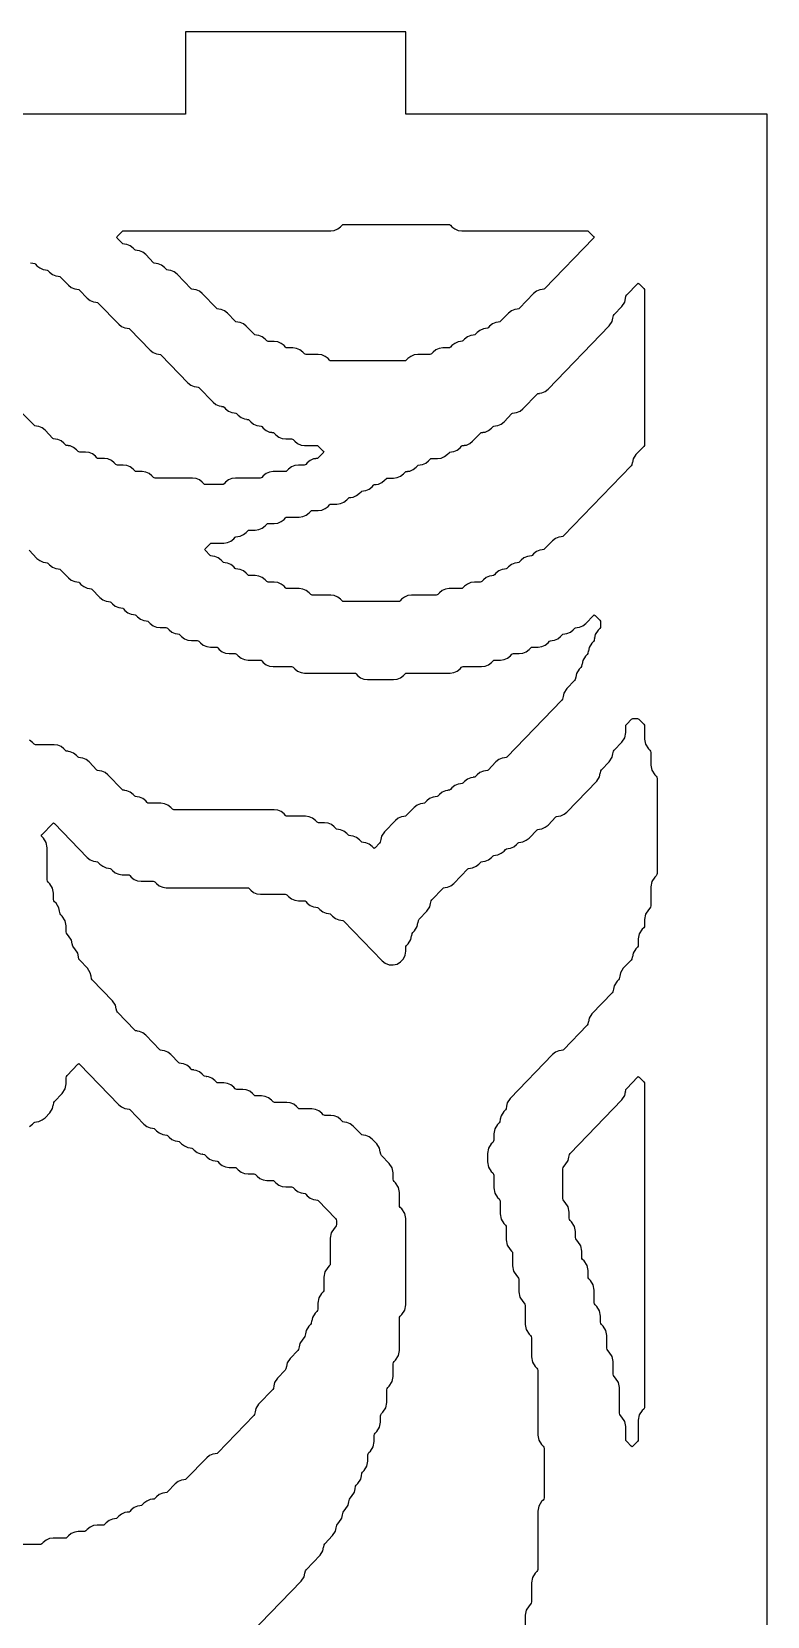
# Model space of a CAD drawing. Header units: millimetres. Extents: x 10 to 410, y 18 to 283.
# Drawn here: x 46.5 to 73.3, y 89.4 to 147 of the extents above; entities that cross this region are included whole.
import ezdxf

# ---------------------------------------------------------------- set-up
doc = ezdxf.new("R2010")
doc.units = ezdxf.units.MM
doc.layers.add('CUT', color=1, linetype='Continuous')

msp = doc.modelspace()

# ---------------------------------------------------------------- linework, layer by layer
at = {"layer": 'CUT'}
for points in [[(52.134, 21), (60.134, 21), (60.134, 24), (73.2679, 24), (73.2679, 144), (60.134, 144), (60.134, 147), (52.134, 147), (52.134, 144), (31.134, 144), (31.134, 147), (23.134, 147), (23.134, 144), (10, 144), (10, 24), (23.134, 24), (23.134, 21), (31.134, 21), (31.134, 24), (52.134, 24)], [(61.6979, 140), (61.7296, 139.9957), (61.7547, 139.9759), (61.8124, 139.9162), (61.917, 139.8336), (62.0398, 139.7815), (62.1719, 139.7637), (66.7223, 139.7637), (66.754, 139.7595), (66.779, 139.7396), (66.9574, 139.5551), (66.9769, 139.5274), (66.9574, 139.4997), (65.1804, 137.6612), (65.1553, 137.6414), (65.0904, 137.6327), (65.0907, 137.6304), (65.0087, 137.6194), (64.8859, 137.5673), (64.7813, 137.4846), (64.2669, 136.9523), (64.2418, 136.9325), (64.1769, 136.9238), (64.1772, 136.9215), (64.0952, 136.9105), (63.9724, 136.8584), (63.8678, 136.7758), (63.5817, 136.4798), (63.5566, 136.46), (63.4918, 136.4512), (63.4921, 136.449), (63.41, 136.4379), (63.2873, 136.3858), (63.1827, 136.3032), (63.125, 136.2435), (63.0999, 136.2237), (63.035, 136.2149), (63.0353, 136.2127), (62.9533, 136.2016), (62.8305, 136.1496), (62.7259, 136.0669), (62.6682, 136.0072), (62.6431, 135.9874), (62.5783, 135.9787), (62.5786, 135.9764), (62.4965, 135.9653), (62.3738, 135.9133), (62.2691, 135.8306), (62.2114, 135.7709), (62.1864, 135.7511), (62.1215, 135.7424), (62.1218, 135.7401), (62.0398, 135.7291), (61.917, 135.677), (61.8124, 135.5943), (61.7547, 135.5346), (61.7296, 135.5148), (61.6979, 135.5105), (61.4868, 135.5105), (61.3546, 135.4928), (61.2319, 135.4407), (61.1272, 135.358), (61.0695, 135.2983), (61.0445, 135.2785), (61.0128, 135.2743), (60.5732, 135.2743), (60.4411, 135.2565), (60.3183, 135.2044), (60.2137, 135.1217), (60.156, 135.0621), (60.1309, 135.0422), (60.0993, 135.038), (57.4257, 135.038), (57.394, 135.0422), (57.3689, 135.0621), (57.3112, 135.1217), (57.2066, 135.2044), (57.0839, 135.2565), (56.9517, 135.2743), (56.5122, 135.2743), (56.4805, 135.2785), (56.4554, 135.2983), (56.3977, 135.358), (56.2931, 135.4407), (56.1703, 135.4928), (56.0382, 135.5105), (55.827, 135.5105), (55.7953, 135.5148), (55.7703, 135.5346), (55.7126, 135.5943), (55.6079, 135.677), (55.4852, 135.7291), (55.353, 135.7468), (55.1419, 135.7468), (55.1102, 135.7511), (55.0851, 135.7709), (55.0274, 135.8306), (54.9228, 135.9133), (54.8001, 135.9653), (54.718, 135.9764), (54.7183, 135.9787), (54.6534, 135.9874), (54.6284, 136.0072), (54.3423, 136.3032), (54.2377, 136.3858), (54.1149, 136.4379), (54.0329, 136.449), (54.0332, 136.4512), (53.9683, 136.46), (53.9432, 136.4798), (53.6571, 136.7758), (53.5525, 136.8584), (53.4298, 136.9105), (53.3477, 136.9215), (53.348, 136.9238), (53.2832, 136.9325), (53.2581, 136.9523), (52.7436, 137.4846), (52.639, 137.5673), (52.5163, 137.6194), (52.4342, 137.6304), (52.4345, 137.6327), (52.3696, 137.6414), (52.3446, 137.6612), (51.8301, 138.1935), (51.7255, 138.2761), (51.6027, 138.3282), (51.5207, 138.3393), (51.521, 138.3415), (51.4561, 138.3503), (51.431, 138.3701), (51.3733, 138.4298), (51.2687, 138.5124), (51.146, 138.5645), (51.0639, 138.5755), (51.0642, 138.5778), (50.9994, 138.5865), (50.9743, 138.6064), (50.6882, 138.9023), (50.5836, 138.985), (50.4608, 139.0371), (50.3788, 139.0481), (50.3791, 139.0504), (50.3142, 139.0591), (50.2891, 139.0789), (50.2314, 139.1386), (50.1268, 139.2213), (50.0041, 139.2734), (49.922, 139.2844), (49.9223, 139.2867), (49.8575, 139.2954), (49.8324, 139.3152), (49.654, 139.4997), (49.6345, 139.5274), (49.654, 139.5551), (49.8324, 139.7396), (49.8575, 139.7595), (49.8891, 139.7637), (57.4085, 139.7637), (57.5406, 139.7815), (57.6634, 139.8336), (57.768, 139.9162), (57.8257, 139.9759), (57.8508, 139.9957), (57.8824, 140)], [(54.0329, 128.665), (54.1149, 128.676), (54.2377, 128.7281), (54.3423, 128.8107), (54.4, 128.8704), (54.4251, 128.8903), (54.4567, 128.8945), (54.6679, 128.8945), (54.8001, 128.9123), (54.9228, 128.9644), (55.0274, 129.047), (55.0851, 129.1067), (55.1102, 129.1265), (55.1419, 129.1308), (55.353, 129.1308), (55.4852, 129.1486), (55.6079, 129.2007), (55.7126, 129.2833), (55.7703, 129.343), (55.7953, 129.3628), (55.827, 129.3671), (56.2666, 129.3671), (56.3987, 129.3849), (56.5215, 129.4369), (56.6261, 129.5196), (56.6838, 129.5793), (56.7089, 129.5991), (56.7405, 129.6034), (56.9517, 129.6034), (57.0839, 129.6212), (57.2066, 129.6732), (57.3112, 129.7559), (57.3689, 129.8156), (57.394, 129.8354), (57.4257, 129.8397), (57.6368, 129.8397), (57.769, 129.8574), (57.8917, 129.9095), (57.9964, 129.9922), (58.0541, 130.0519), (58.0791, 130.0717), (58.144, 130.0804), (58.1437, 130.0827), (58.2257, 130.0937), (58.3485, 130.1458), (58.4531, 130.2285), (58.5108, 130.2882), (58.5359, 130.308), (58.6008, 130.3167), (58.6005, 130.319), (58.6825, 130.33), (58.8053, 130.3821), (58.9099, 130.4647), (58.9676, 130.5244), (58.9927, 130.5443), (59.0575, 130.553), (59.0572, 130.5553), (59.1393, 130.5663), (59.262, 130.6184), (59.3666, 130.701), (59.4243, 130.7607), (59.4494, 130.7805), (59.4811, 130.7848), (59.6923, 130.7848), (59.8244, 130.8026), (59.9472, 130.8547), (60.0518, 130.9373), (60.1095, 130.997), (60.1346, 131.0168), (60.1994, 131.0256), (60.1991, 131.0278), (60.2812, 131.0389), (60.4039, 131.0909), (60.5085, 131.1736), (60.5662, 131.2333), (60.5913, 131.2531), (60.6562, 131.2618), (60.6559, 131.2641), (60.7379, 131.2752), (60.8607, 131.3272), (60.9653, 131.4099), (61.023, 131.4696), (61.0481, 131.4894), (61.0798, 131.4937), (61.2909, 131.4937), (61.4231, 131.5114), (61.5458, 131.5635), (61.6504, 131.6462), (61.7081, 131.7059), (61.7332, 131.7257), (61.7981, 131.7344), (61.7978, 131.7367), (61.8798, 131.7477), (62.0026, 131.7998), (62.1072, 131.8825), (62.1649, 131.9422), (62.19, 131.962), (62.2548, 131.9707), (62.2545, 131.973), (62.3366, 131.984), (62.4593, 132.0361), (62.564, 132.1188), (62.85, 132.4147), (62.8751, 132.4346), (62.94, 132.4433), (62.9397, 132.4456), (63.0217, 132.4566), (63.1445, 132.5087), (63.2491, 132.5913), (63.3068, 132.651), (63.3319, 132.6708), (63.3967, 132.6796), (63.3964, 132.6818), (63.4785, 132.6929), (63.6012, 132.745), (63.7059, 132.8276), (63.9919, 133.1236), (64.017, 133.1434), (64.0819, 133.1521), (64.0816, 133.1544), (64.1636, 133.1655), (64.2864, 133.2175), (64.391, 133.3002), (64.9055, 133.8325), (64.9305, 133.8523), (64.9954, 133.861), (64.9951, 133.8633), (65.0771, 133.8743), (65.1999, 133.9264), (65.3045, 134.0091), (67.5288, 136.3103), (67.6328, 136.4704), (67.6575, 136.597), (67.6601, 136.5965), (67.678, 136.6885), (67.7028, 136.7266), (67.9856, 137.0192), (68.0896, 137.1793), (68.1142, 137.3059), (68.1169, 137.3054), (68.1347, 137.3973), (68.1595, 137.4355), (68.5549, 137.8445), (68.5828, 137.8654), (68.6108, 137.8445), (68.7777, 137.6718), (68.8025, 137.6336), (68.8112, 137.589), (68.8112, 132.0144), (68.8025, 131.9698), (68.7777, 131.9316), (68.4949, 131.639), (68.3909, 131.4789), (68.3663, 131.3523), (68.3636, 131.3528), (68.3457, 131.2609), (68.321, 131.2227), (65.8655, 128.6823), (65.8404, 128.6625), (65.7756, 128.6538), (65.7759, 128.6515), (65.6938, 128.6404), (65.5711, 128.5884), (65.4665, 128.5057), (65.1804, 128.2097), (65.1553, 128.1899), (65.0904, 128.1812), (65.0907, 128.1789), (65.0087, 128.1679), (64.8859, 128.1158), (64.7813, 128.0331), (64.7236, 127.9734), (64.6985, 127.9536), (64.6337, 127.9449), (64.634, 127.9426), (64.5519, 127.9316), (64.4292, 127.8795), (64.3246, 127.7969), (64.2669, 127.7372), (64.2418, 127.7173), (64.1769, 127.7086), (64.1772, 127.7063), (64.0952, 127.6953), (63.9724, 127.6432), (63.8678, 127.5606), (63.8101, 127.5009), (63.785, 127.4811), (63.7202, 127.4723), (63.7205, 127.4701), (63.6384, 127.459), (63.5157, 127.4069), (63.411, 127.3243), (63.3533, 127.2646), (63.3283, 127.2448), (63.2634, 127.236), (63.2637, 127.2338), (63.1817, 127.2227), (63.0589, 127.1707), (62.9543, 127.088), (62.8966, 127.0283), (62.8715, 127.0085), (62.8398, 127.0042), (62.6287, 127.0042), (62.4965, 126.9864), (62.3738, 126.9344), (62.2691, 126.8517), (62.2114, 126.792), (62.1864, 126.7722), (62.1547, 126.7679), (61.7151, 126.7679), (61.583, 126.7502), (61.4602, 126.6981), (61.3556, 126.6154), (61.2979, 126.5557), (61.2728, 126.5359), (61.2412, 126.5316), (60.3449, 126.5316), (60.2127, 126.5139), (60.09, 126.4618), (59.9853, 126.3791), (59.9276, 126.3194), (59.9026, 126.2996), (59.8709, 126.2954), (57.8824, 126.2954), (57.8508, 126.2996), (57.8257, 126.3194), (57.768, 126.3791), (57.6634, 126.4618), (57.5406, 126.5139), (57.4085, 126.5316), (56.7405, 126.5316), (56.7089, 126.5359), (56.6838, 126.5557), (56.6261, 126.6154), (56.5215, 126.6981), (56.3987, 126.7502), (56.2666, 126.7679), (55.827, 126.7679), (55.7953, 126.7722), (55.7703, 126.792), (55.7126, 126.8517), (55.6079, 126.9344), (55.4852, 126.9864), (55.353, 127.0042), (55.1419, 127.0042), (55.1102, 127.0085), (55.0851, 127.0283), (55.0274, 127.088), (54.9228, 127.1707), (54.8001, 127.2227), (54.6679, 127.2405), (54.4567, 127.2405), (54.4251, 127.2448), (54.4, 127.2646), (54.3423, 127.3243), (54.2377, 127.4069), (54.1149, 127.459), (54.0329, 127.4701), (54.0332, 127.4723), (53.9683, 127.4811), (53.9432, 127.5009), (53.8855, 127.5606), (53.7809, 127.6432), (53.6582, 127.6953), (53.5761, 127.7063), (53.5764, 127.7086), (53.5115, 127.7173), (53.4865, 127.7372), (53.4288, 127.7969), (53.3241, 127.8795), (53.2014, 127.9316), (53.1193, 127.9426), (53.1196, 127.9449), (53.0548, 127.9536), (53.0297, 127.9734), (52.8513, 128.158), (52.8318, 128.1857), (52.8513, 128.2133), (53.0297, 128.3979), (53.0548, 128.4177), (53.0865, 128.4219), (53.526, 128.4219), (53.6582, 128.4397), (53.7809, 128.4918), (53.8855, 128.5745), (53.9432, 128.6342), (53.9683, 128.654), (54.0332, 128.6627)], [(68.6108, 109.0175), (68.7777, 108.8448), (68.8025, 108.8066), (68.8112, 108.762), (68.8112, 97.044), (68.8025, 96.9993), (68.7777, 96.9611), (68.7233, 96.9048), (68.6193, 96.7448), (68.5828, 96.5574), (68.5828, 95.8625), (68.5741, 95.8179), (68.5493, 95.7797), (68.3824, 95.607), (68.3544, 95.5861), (68.3265, 95.607), (68.1595, 95.7797), (68.1347, 95.8179), (68.126, 95.8625), (68.126, 96.3211), (68.0896, 96.5085), (67.9856, 96.6686), (67.9311, 96.7249), (67.9064, 96.763), (67.8977, 96.8077), (67.8977, 97.7388), (67.8612, 97.9262), (67.7572, 98.0863), (67.7028, 98.1426), (67.678, 98.1807), (67.6693, 98.2254), (67.6693, 98.6839), (67.6328, 98.8713), (67.5288, 99.0314), (67.4744, 99.0877), (67.4496, 99.1259), (67.4409, 99.1705), (67.4409, 99.6291), (67.4045, 99.8165), (67.3004, 99.9766), (67.246, 100.0329), (67.2212, 100.071), (67.2125, 100.1157), (67.2125, 100.3379), (67.1761, 100.5253), (67.072, 100.6854), (67.0176, 100.7417), (66.9928, 100.7799), (66.9841, 100.8245), (66.9841, 101.2831), (66.9477, 101.4705), (66.8437, 101.6306), (66.7892, 101.6869), (66.7645, 101.725), (66.7558, 101.7697), (66.7558, 101.992), (66.7193, 102.1794), (66.6153, 102.3394), (66.5609, 102.3957), (66.5361, 102.4339), (66.5274, 102.4786), (66.5274, 102.7008), (66.4909, 102.8882), (66.3869, 103.0483), (66.3325, 103.1046), (66.3077, 103.1428), (66.299, 103.1874), (66.299, 103.4097), (66.2626, 103.5971), (66.1585, 103.7572), (66.1041, 103.8135), (66.0793, 103.8516), (66.0706, 103.8963), (66.0706, 104.1185), (66.0342, 104.3059), (65.9301, 104.466), (65.8757, 104.5223), (65.8509, 104.5605), (65.8422, 104.6051), (65.8422, 105.6902), (65.8509, 105.7349), (65.8757, 105.773), (65.9301, 105.8293), (66.0342, 105.9894), (66.0588, 106.116), (66.0614, 106.1155), (66.0793, 106.2075), (66.1041, 106.2456), (67.9856, 108.1922), (68.0896, 108.3523), (68.1142, 108.4789), (68.1169, 108.4784), (68.1347, 108.5703), (68.1595, 108.6085), (68.5549, 109.0175), (68.5828, 109.0384)]]:
    msp.add_lwpolyline(points, close=True, dxfattribs=at)
for points in [[(46.5099, 138.6001), (46.592, 138.589), (46.5917, 138.5867), (46.6565, 138.578), (46.6816, 138.5582), (46.7393, 138.4985), (46.8439, 138.4158), (46.9667, 138.3638), (47.0487, 138.3527), (47.0484, 138.3505), (47.1133, 138.3417), (47.1384, 138.3219), (47.1961, 138.2622), (47.3007, 138.1796), (47.4234, 138.1275), (47.5055, 138.1164), (47.5052, 138.1142), (47.57, 138.1054), (47.5951, 138.0856), (47.8812, 137.7896), (47.9858, 137.707), (48.1086, 137.6549), (48.1906, 137.6439), (48.1903, 137.6416), (48.2552, 137.6329), (48.2803, 137.6131), (48.5663, 137.3171), (48.671, 137.2344), (48.7937, 137.1823), (48.8758, 137.1713), (48.8755, 137.169), (48.9403, 137.1603), (48.9654, 137.1405), (49.7082, 136.3719), (49.8129, 136.2893), (49.9356, 136.2372), (50.0177, 136.2261), (50.0174, 136.2239), (50.0822, 136.2151), (50.1073, 136.1953), (50.8501, 135.4268), (50.9548, 135.3441), (51.0775, 135.292), (51.1596, 135.281), (51.1593, 135.2787), (51.2241, 135.27), (51.2492, 135.2502), (52.2204, 134.2453), (52.325, 134.1627), (52.4478, 134.1106), (52.5298, 134.0996), (52.5295, 134.0973), (52.5944, 134.0886), (52.6195, 134.0688), (53.1339, 133.5365), (53.2386, 133.4538), (53.3613, 133.4017), (53.4434, 133.3907), (53.4431, 133.3884), (53.5079, 133.3797), (53.533, 133.3599), (53.5907, 133.3002), (53.6953, 133.2175), (53.8181, 133.1655), (53.9001, 133.1544), (53.8998, 133.1521), (53.9647, 133.1434), (53.9898, 133.1236), (54.0475, 133.0639), (54.1521, 132.9812), (54.2748, 132.9292), (54.3569, 132.9181), (54.3566, 132.9159), (54.4214, 132.9071), (54.4465, 132.8873), (54.5042, 132.8276), (54.6088, 132.745), (54.7316, 132.6929), (54.8136, 132.6818), (54.8133, 132.6796), (54.8782, 132.6708), (54.9033, 132.651), (54.961, 132.5913), (55.0656, 132.5087), (55.1884, 132.4566), (55.2704, 132.4456), (55.2701, 132.4433), (55.335, 132.4346), (55.36, 132.4147), (55.4177, 132.355), (55.5224, 132.2724), (55.6451, 132.2203), (55.7773, 132.2025), (55.9884, 132.2025), (56.0201, 132.1983), (56.0452, 132.1785), (56.1029, 132.1188), (56.2075, 132.0361), (56.3303, 131.984), (56.4624, 131.9662), (56.9019, 131.9662), (56.9336, 131.962), (56.9587, 131.9422), (57.1371, 131.7576), (57.1566, 131.73), (57.1371, 131.7023), (56.9587, 131.5177), (56.9336, 131.4979), (56.8688, 131.4892), (56.8691, 131.4869), (56.787, 131.4759), (56.6643, 131.4238), (56.5596, 131.3412), (56.5019, 131.2815), (56.4769, 131.2616), (56.4452, 131.2574), (56.234, 131.2574), (56.1019, 131.2396), (55.9791, 131.1875), (55.8745, 131.1049), (55.8168, 131.0452), (55.7917, 131.0254), (55.76, 131.0211), (55.3205, 131.0211), (55.1884, 131.0033), (55.0656, 130.9512), (54.961, 130.8686), (54.9033, 130.8089), (54.8782, 130.7891), (54.8465, 130.7848), (53.9502, 130.7848), (53.8181, 130.767), (53.6953, 130.715), (53.5907, 130.6323), (53.533, 130.5726), (53.5079, 130.5528), (53.4762, 130.5485), (52.8581, 130.5485), (52.8264, 130.5528), (52.8013, 130.5726), (52.7436, 130.6323), (52.639, 130.715), (52.5163, 130.767), (52.3841, 130.7848), (51.031, 130.7848), (50.9994, 130.7891), (50.9743, 130.8089), (50.9166, 130.8686), (50.812, 130.9512), (50.6892, 131.0033), (50.5571, 131.0211), (50.3459, 131.0211), (50.3142, 131.0254), (50.2891, 131.0452), (50.2314, 131.1049), (50.1268, 131.1875), (50.0041, 131.2396), (49.8719, 131.2574), (49.6608, 131.2574), (49.6291, 131.2616), (49.604, 131.2815), (49.5463, 131.3412), (49.4417, 131.4238), (49.3189, 131.4759), (49.1868, 131.4937), (48.9756, 131.4937), (48.9439, 131.4979), (48.9189, 131.5177), (48.8612, 131.5774), (48.7565, 131.6601), (48.6338, 131.7122), (48.5016, 131.73), (48.2905, 131.73), (48.2588, 131.7342), (48.2337, 131.754), (48.176, 131.8137), (48.0714, 131.8964), (47.9487, 131.9485), (47.8666, 131.9595), (47.8669, 131.9618), (47.802, 131.9705), (47.777, 131.9903), (47.7193, 132.05), (47.6146, 132.1327), (47.4919, 132.1848), (47.4098, 132.1958), (47.4101, 132.1981), (47.3453, 132.2068), (47.3202, 132.2266), (47.0341, 132.5226), (46.9295, 132.6053), (46.8068, 132.6573), (46.7247, 132.6684), (46.725, 132.6706), (46.6601, 132.6794), (46.6351, 132.6992), (46.1206, 133.2315)], [(46.4532, 128.1616), (46.7393, 127.8656), (46.8439, 127.7829), (46.9667, 127.7309), (47.0487, 127.7198), (47.0484, 127.7175), (47.1133, 127.7088), (47.1384, 127.689), (47.1961, 127.6293), (47.3007, 127.5466), (47.4234, 127.4946), (47.5055, 127.4835), (47.5052, 127.4813), (47.57, 127.4725), (47.5951, 127.4527), (47.8812, 127.1567), (47.9858, 127.0741), (48.1086, 127.022), (48.1906, 127.011), (48.1903, 127.0087), (48.2552, 127), (48.2803, 126.9801), (48.338, 126.9204), (48.4426, 126.8378), (48.5653, 126.7857), (48.6474, 126.7747), (48.6471, 126.7724), (48.7119, 126.7637), (48.737, 126.7439), (49.0231, 126.4479), (49.1277, 126.3652), (49.2505, 126.3131), (49.3325, 126.3021), (49.3322, 126.2998), (49.3971, 126.2911), (49.4222, 126.2713), (49.4799, 126.2116), (49.5845, 126.1289), (49.7072, 126.0769), (49.7893, 126.0658), (49.789, 126.0635), (49.8538, 126.0548), (49.8789, 126.035), (49.9366, 125.9753), (50.0412, 125.8926), (50.164, 125.8406), (50.2461, 125.8295), (50.2457, 125.8272), (50.3106, 125.8185), (50.3357, 125.7987), (50.3934, 125.739), (50.498, 125.6563), (50.6208, 125.6043), (50.7028, 125.5932), (50.7025, 125.591), (50.7674, 125.5822), (50.7924, 125.5624), (50.8501, 125.5027), (50.9548, 125.4201), (51.0775, 125.368), (51.2097, 125.3502), (51.4208, 125.3502), (51.4525, 125.3459), (51.4776, 125.3261), (51.5353, 125.2664), (51.6399, 125.1838), (51.7627, 125.1317), (51.8447, 125.1207), (51.8444, 125.1184), (51.9093, 125.1097), (51.9343, 125.0898), (51.992, 125.0302), (52.0967, 124.9475), (52.2194, 124.8954), (52.3516, 124.8776), (52.5627, 124.8776), (52.5944, 124.8734), (52.6195, 124.8536), (52.6772, 124.7939), (52.7818, 124.7112), (52.9046, 124.6591), (53.0367, 124.6414), (53.2479, 124.6414), (53.2795, 124.6371), (53.3046, 124.6173), (53.3623, 124.5576), (53.4669, 124.4749), (53.5897, 124.4228), (53.7218, 124.4051), (53.933, 124.4051), (53.9647, 124.4008), (53.9898, 124.381), (54.0475, 124.3213), (54.1521, 124.2386), (54.2748, 124.1866), (54.407, 124.1688), (54.8465, 124.1688), (54.8782, 124.1645), (54.9033, 124.1447), (54.961, 124.085), (55.0656, 124.0023), (55.1884, 123.9503), (55.3205, 123.9325), (55.9884, 123.9325), (56.0201, 123.9282), (56.0452, 123.9084), (56.1029, 123.8487), (56.2075, 123.7661), (56.3303, 123.714), (56.4624, 123.6962), (58.2722, 123.6962), (58.3039, 123.6919), (58.329, 123.6721), (58.3867, 123.6124), (58.4913, 123.5298), (58.6141, 123.4777), (58.7462, 123.4599), (59.6923, 123.4599), (59.8244, 123.4777), (59.9472, 123.5298), (60.0518, 123.6124), (60.1095, 123.6721), (60.1346, 123.6919), (60.1662, 123.6962), (61.7477, 123.6962), (61.8798, 123.714), (62.0026, 123.7661), (62.1072, 123.8487), (62.1649, 123.9084), (62.19, 123.9282), (62.2217, 123.9325), (62.8896, 123.9325), (63.0217, 123.9503), (63.1445, 124.0023), (63.2491, 124.085), (63.3068, 124.1447), (63.3319, 124.1645), (63.3636, 124.1688), (63.5747, 124.1688), (63.7069, 124.1866), (63.8296, 124.2386), (63.9342, 124.3213), (63.9919, 124.381), (64.017, 124.4008), (64.0487, 124.4051), (64.2599, 124.4051), (64.392, 124.4228), (64.5148, 124.4749), (64.6194, 124.5576), (64.6771, 124.6173), (64.7022, 124.6371), (64.7338, 124.6414), (64.945, 124.6414), (65.0771, 124.6591), (65.1999, 124.7112), (65.3045, 124.7939), (65.3622, 124.8536), (65.3873, 124.8734), (65.4522, 124.8821), (65.4519, 124.8844), (65.5339, 124.8954), (65.6567, 124.9475), (65.7613, 125.0302), (65.819, 125.0898), (65.8441, 125.1097), (65.9089, 125.1184), (65.9086, 125.1207), (65.9907, 125.1317), (66.1134, 125.1838), (66.218, 125.2664), (66.2757, 125.3261), (66.3008, 125.3459), (66.3657, 125.3547), (66.3654, 125.357), (66.4474, 125.368), (66.5702, 125.4201), (66.6748, 125.5027), (66.9562, 125.7939), (66.9841, 125.8148), (67.0121, 125.7939), (67.1791, 125.6211), (67.2038, 125.583), (67.2125, 125.5383), (67.2125, 125.3984), (67.2038, 125.3537), (67.1791, 125.3156), (67.1246, 125.2593), (67.0206, 125.0992), (66.996, 124.9726), (66.9933, 124.9731), (66.9755, 124.8811), (66.9507, 124.843), (66.8963, 124.7867), (66.7922, 124.6266), (66.7676, 124.5), (66.765, 124.5005), (66.7471, 124.4086), (66.7223, 124.3704), (66.6679, 124.3141), (66.5638, 124.154), (66.5392, 124.0274), (66.5366, 124.0279), (66.5187, 123.936), (66.4939, 123.8979), (66.4395, 123.8415), (66.3355, 123.6815), (66.3108, 123.5549), (66.3082, 123.5554), (66.2903, 123.4634), (66.2655, 123.4253), (65.9827, 123.1327), (65.8787, 122.9726), (65.8541, 122.846), (65.8514, 122.8465), (65.8336, 122.7546), (65.8088, 122.7164), (63.8101, 120.6485), (63.785, 120.6287), (63.7202, 120.62), (63.7205, 120.6177), (63.6384, 120.6067), (63.5157, 120.5546), (63.411, 120.472), (63.125, 120.176), (63.0999, 120.1562), (63.035, 120.1474), (63.0353, 120.1452), (62.9533, 120.1341), (62.8305, 120.082), (62.7259, 119.9994), (62.6682, 119.9397), (62.6431, 119.9199), (62.5783, 119.9111), (62.5786, 119.9089), (62.4965, 119.8978), (62.3738, 119.8458), (62.2691, 119.7631), (62.2114, 119.7034), (62.1864, 119.6836), (62.1215, 119.6749), (62.1218, 119.6726), (62.0398, 119.6615), (61.917, 119.6095), (61.8124, 119.5268), (61.7547, 119.4671), (61.7296, 119.4473), (61.6647, 119.4386), (61.665, 119.4363), (61.583, 119.4253), (61.4602, 119.3732), (61.3556, 119.2905), (61.2979, 119.2308), (61.2728, 119.211), (61.208, 119.2023), (61.2083, 119.2), (61.1262, 119.189), (61.0035, 119.1369), (60.8989, 119.0542), (60.8412, 118.9945), (60.8161, 118.9747), (60.7512, 118.966), (60.7515, 118.9637), (60.6695, 118.9527), (60.5467, 118.9006), (60.4421, 118.818), (60.156, 118.522), (60.1309, 118.5022), (60.0661, 118.4934), (60.0664, 118.4912), (59.9843, 118.4801), (59.8616, 118.428), (59.757, 118.3454), (59.3597, 117.9344), (59.2557, 117.7743), (59.2311, 117.6477), (59.2284, 117.6482), (59.2105, 117.5563), (59.1858, 117.5181), (59.0188, 117.3454), (58.9909, 117.3245), (58.9629, 117.3454), (58.9099, 117.4002), (58.8053, 117.4829), (58.6825, 117.535), (58.6005, 117.546), (58.6008, 117.5483), (58.5359, 117.557), (58.5108, 117.5768), (58.4531, 117.6365), (58.3485, 117.7192), (58.2257, 117.7713), (58.1437, 117.7823), (58.144, 117.7846), (58.0791, 117.7933), (58.0541, 117.8131), (57.9964, 117.8728), (57.8917, 117.9555), (57.769, 118.0075), (57.6869, 118.0186), (57.6872, 118.0209), (57.6224, 118.0296), (57.5973, 118.0494), (57.5396, 118.1091), (57.435, 118.1918), (57.3122, 118.2438), (57.1801, 118.2616), (56.9689, 118.2616), (56.9372, 118.2659), (56.9122, 118.2857), (56.8545, 118.3454), (56.7498, 118.428), (56.6271, 118.4801), (56.4949, 118.4979), (55.827, 118.4979), (55.7953, 118.5022), (55.7703, 118.522), (55.7126, 118.5817), (55.6079, 118.6643), (55.4852, 118.7164), (55.353, 118.7342), (51.7162, 118.7342), (51.6845, 118.7384), (51.6594, 118.7583), (51.6017, 118.818), (51.4971, 118.9006), (51.3744, 118.9527), (51.2422, 118.9705), (50.8027, 118.9705), (50.771, 118.9747), (50.7459, 118.9945), (50.6882, 119.0542), (50.5836, 119.1369), (50.4608, 119.189), (50.3788, 119.2), (50.3791, 119.2023), (50.3142, 119.211), (50.2891, 119.2308), (50.2314, 119.2905), (50.1268, 119.3732), (50.0041, 119.4253), (49.922, 119.4363), (49.9223, 119.4386), (49.8575, 119.4473), (49.8324, 119.4671), (49.3179, 119.9994), (49.2133, 120.082), (49.0906, 120.1341), (49.0085, 120.1452), (49.0088, 120.1474), (48.9439, 120.1562), (48.9189, 120.176), (48.6328, 120.472), (48.5282, 120.5546), (48.4054, 120.6067), (48.3234, 120.6177), (48.3237, 120.62), (48.2588, 120.6287), (48.2337, 120.6485), (48.176, 120.7082), (48.0714, 120.7909), (47.9487, 120.843), (47.8666, 120.854), (47.8669, 120.8563), (47.802, 120.865), (47.777, 120.8848), (47.7193, 120.9445), (47.6146, 121.0272), (47.4919, 121.0793), (47.3597, 121.097), (46.6918, 121.097), (46.6601, 121.1013), (46.6351, 121.1211), (46.5774, 121.1808), (46.4727, 121.2635)], [(54.1139, 88.4057), (56.3382, 90.707), (56.4422, 90.8671), (56.4668, 90.9937), (56.4695, 90.9931), (56.4874, 91.0851), (56.5122, 91.1232), (57.0233, 91.6521), (57.1274, 91.8122), (57.152, 91.9388), (57.1546, 91.9383), (57.1725, 92.0302), (57.1973, 92.0684), (57.4801, 92.361), (57.5841, 92.5211), (57.6087, 92.6477), (57.6114, 92.6472), (57.6293, 92.7391), (57.654, 92.7773), (57.7085, 92.8336), (57.8125, 92.9936), (57.8371, 93.1202), (57.8398, 93.1197), (57.8576, 93.2117), (57.8824, 93.2498), (57.9368, 93.3061), (58.0409, 93.4662), (58.0655, 93.5928), (58.0681, 93.5923), (58.086, 93.6843), (58.1108, 93.7224), (58.1652, 93.7787), (58.2693, 93.9388), (58.2939, 94.0654), (58.2965, 94.0649), (58.3144, 94.1568), (58.3392, 94.195), (58.3936, 94.2513), (58.4976, 94.4114), (58.5223, 94.538), (58.5249, 94.5375), (58.5428, 94.6294), (58.5676, 94.6675), (58.622, 94.7239), (58.726, 94.8839), (58.7625, 95.0713), (58.7625, 95.2936), (58.7712, 95.3383), (58.7959, 95.3764), (58.8504, 95.4327), (58.9544, 95.5928), (58.9909, 95.7802), (58.9909, 96.0025), (58.9995, 96.0471), (59.0243, 96.0853), (59.0787, 96.1416), (59.1828, 96.3017), (59.2192, 96.4891), (59.2192, 96.7113), (59.2279, 96.756), (59.2527, 96.7941), (59.3071, 96.8504), (59.4112, 97.0105), (59.4476, 97.1979), (59.4476, 97.6565), (59.4563, 97.7011), (59.4811, 97.7393), (59.5355, 97.7956), (59.6395, 97.9557), (59.676, 98.1431), (59.676, 98.6016), (59.6847, 98.6463), (59.7095, 98.6844), (59.7639, 98.7407), (59.8679, 98.9008), (59.9044, 99.0882), (59.9044, 100.2556), (59.9131, 100.3003), (59.9378, 100.3384), (59.9923, 100.3947), (60.0963, 100.5548), (60.1328, 100.7422), (60.1328, 103.8822), (60.0963, 104.0697), (59.9923, 104.2297), (59.9378, 104.286), (59.9131, 104.3242), (59.9044, 104.3688), (59.9044, 104.8274), (59.8679, 105.0148), (59.7639, 105.1749), (59.7095, 105.2312), (59.6847, 105.2693), (59.676, 105.314), (59.676, 105.5363), (59.6395, 105.7237), (59.5355, 105.8837), (59.2527, 106.1763), (59.2279, 106.2145), (59.21, 106.3064), (59.2074, 106.3059), (59.1828, 106.4325), (59.0787, 106.5926), (58.9099, 106.7673), (58.8053, 106.85), (58.6825, 106.9021), (58.6005, 106.9131), (58.6008, 106.9154), (58.5359, 106.9241), (58.5108, 106.9439), (58.2247, 107.2399), (58.1201, 107.3226), (57.9974, 107.3746), (57.9153, 107.3857), (57.9156, 107.3879), (57.8508, 107.3967), (57.8257, 107.4165), (57.768, 107.4762), (57.6634, 107.5588), (57.5406, 107.6109), (57.4085, 107.6287), (57.1973, 107.6287), (57.1656, 107.633), (57.1405, 107.6528), (57.0828, 107.7125), (56.9782, 107.7951), (56.8555, 107.8472), (56.7233, 107.865), (56.2838, 107.865), (56.2521, 107.8692), (56.227, 107.8891), (56.1693, 107.9488), (56.0647, 108.0314), (55.942, 108.0835), (55.8098, 108.1013), (55.3703, 108.1013), (55.3386, 108.1055), (55.3135, 108.1253), (55.2558, 108.185), (55.1512, 108.2677), (55.0284, 108.3198), (54.8963, 108.3376), (54.6851, 108.3376), (54.6534, 108.3418), (54.6284, 108.3616), (54.5707, 108.4213), (54.466, 108.504), (54.3433, 108.5561), (54.2111, 108.5738), (54, 108.5738), (53.9683, 108.5781), (53.9432, 108.5979), (53.8855, 108.6576), (53.7809, 108.7403), (53.6582, 108.7923), (53.526, 108.8101), (53.3148, 108.8101), (53.2832, 108.8144), (53.2581, 108.8342), (53.2004, 108.8939), (53.0958, 108.9766), (52.973, 109.0286), (52.891, 109.0397), (52.8913, 109.0419), (52.8264, 109.0507), (52.8013, 109.0705), (52.7436, 109.1302), (52.639, 109.2128), (52.5163, 109.2649), (52.4342, 109.276), (52.4345, 109.2782), (52.3696, 109.287), (52.3446, 109.3068), (52.2869, 109.3665), (52.1822, 109.4491), (52.0595, 109.5012), (51.9774, 109.5122), (51.9777, 109.5145), (51.9129, 109.5232), (51.8878, 109.5431), (51.6017, 109.839), (51.4971, 109.9217), (51.3744, 109.9738), (51.2923, 109.9848), (51.2926, 109.9871), (51.2277, 109.9958), (51.2027, 110.0156), (50.6882, 110.5479), (50.5836, 110.6306), (50.4608, 110.6826), (50.3788, 110.6937), (50.3791, 110.696), (50.3142, 110.7047), (50.2891, 110.7245), (49.6608, 111.3746), (49.636, 111.4128), (49.6181, 111.5047), (49.6154, 111.5042), (49.5908, 111.6308), (49.4868, 111.7909), (48.7472, 112.5561), (48.7224, 112.5942), (48.7046, 112.6862), (48.7019, 112.6857), (48.6773, 112.8123), (48.5733, 112.9724), (48.2905, 113.2649), (48.2657, 113.3031), (48.2478, 113.395), (48.2452, 113.3945), (48.2205, 113.5211), (48.1165, 113.6812), (48.0621, 113.7375), (48.0373, 113.7757), (48.0194, 113.8676), (48.0168, 113.8671), (47.9922, 113.9937), (47.8881, 114.1538), (47.8337, 114.2101), (47.8089, 114.2482), (47.8002, 114.2929), (47.8002, 114.5152), (47.7638, 114.7026), (47.6598, 114.8626), (47.6053, 114.9189), (47.5805, 114.9571), (47.5627, 115.049), (47.56, 115.0485), (47.5354, 115.1751), (47.4314, 115.3352), (47.377, 115.3915), (47.3522, 115.4297), (47.3435, 115.4743), (47.3435, 115.6966), (47.307, 115.884), (47.203, 116.0441), (47.1486, 116.1004), (47.1238, 116.1385), (47.1151, 116.1832), (47.1151, 117.3506), (47.0786, 117.538), (46.9746, 117.6981), (46.9135, 117.7614), (46.8939, 117.789), (46.9135, 117.8167), (47.3155, 118.2327), (47.3435, 118.2536), (47.3714, 118.2327), (48.5663, 116.9964), (48.671, 116.9137), (48.7937, 116.8617), (48.8758, 116.8506), (48.8755, 116.8483), (48.9403, 116.8396), (48.9654, 116.8198), (49.0231, 116.7601), (49.1277, 116.6774), (49.2505, 116.6254), (49.3325, 116.6143), (49.3322, 116.6121), (49.3971, 116.6033), (49.4222, 116.5835), (49.4799, 116.5238), (49.5845, 116.4412), (49.7072, 116.3891), (49.8394, 116.3713), (50.0505, 116.3713), (50.0822, 116.367), (50.1073, 116.3472), (50.165, 116.2875), (50.2696, 116.2049), (50.3924, 116.1528), (50.5245, 116.135), (50.9641, 116.135), (50.9957, 116.1308), (51.0208, 116.1109), (51.0785, 116.0512), (51.1831, 115.9686), (51.3059, 115.9165), (51.438, 115.8987), (54.3898, 115.8987), (54.4214, 115.8945), (54.4465, 115.8747), (54.5042, 115.815), (54.6088, 115.7323), (54.7316, 115.6802), (54.8637, 115.6624), (55.76, 115.6624), (55.7917, 115.6582), (55.8168, 115.6384), (55.8745, 115.5787), (55.9791, 115.496), (56.1019, 115.4439), (56.234, 115.4262), (56.4452, 115.4262), (56.4769, 115.4219), (56.5019, 115.4021), (56.5596, 115.3424), (56.6643, 115.2597), (56.787, 115.2077), (56.8691, 115.1966), (56.8688, 115.1943), (56.9336, 115.1856), (56.9587, 115.1658), (57.0164, 115.1061), (57.121, 115.0234), (57.2438, 114.9714), (57.3258, 114.9603), (57.3255, 114.9581), (57.3904, 114.9493), (57.4155, 114.9295), (57.4732, 114.8698), (57.5778, 114.7872), (57.7005, 114.7351), (57.7826, 114.724), (57.7823, 114.7218), (57.8471, 114.713), (57.8722, 114.6932), (59.2732, 113.2437), (59.3905, 113.1538), (59.529, 113.1021), (59.6765, 113.0931), (59.8202, 113.1276), (59.9475, 113.2027), (60.0473, 113.3116), (60.1109, 113.445), (60.1328, 113.5912), (60.1328, 113.724), (60.1414, 113.7686), (60.1662, 113.8068), (60.2206, 113.8631), (60.3247, 114.0232), (60.3493, 114.1498), (60.3519, 114.1493), (60.3698, 114.2412), (60.3946, 114.2794), (60.449, 114.3357), (60.5531, 114.4957), (60.5777, 114.6224), (60.5803, 114.6218), (60.5982, 114.7138), (60.623, 114.7519), (60.9058, 115.0445), (61.0098, 115.2046), (61.0344, 115.3312), (61.0371, 115.3307), (61.055, 115.4226), (61.0797, 115.4608), (61.4798, 115.8747), (61.5048, 115.8945), (61.5697, 115.9032), (61.5694, 115.9055), (61.6514, 115.9165), (61.7742, 115.9686), (61.8788, 116.0512), (62.3933, 116.5835), (62.4184, 116.6033), (62.4832, 116.6121), (62.4829, 116.6143), (62.565, 116.6254), (62.6877, 116.6774), (62.7923, 116.7601), (62.85, 116.8198), (62.8751, 116.8396), (62.94, 116.8483), (62.9397, 116.8506), (63.0217, 116.8617), (63.1445, 116.9137), (63.2491, 116.9964), (63.3068, 117.0561), (63.3319, 117.0759), (63.3967, 117.0846), (63.3964, 117.0869), (63.4785, 117.0979), (63.6012, 117.15), (63.7059, 117.2327), (63.7636, 117.2924), (63.7886, 117.3122), (63.8535, 117.3209), (63.8532, 117.3232), (63.9352, 117.3342), (64.058, 117.3863), (64.1626, 117.469), (64.2203, 117.5287), (64.2454, 117.5485), (64.3103, 117.5572), (64.31, 117.5595), (64.392, 117.5705), (64.5148, 117.6226), (64.6194, 117.7053), (64.9055, 118.0012), (64.9305, 118.0211), (64.9954, 118.0298), (64.9951, 118.0321), (65.0771, 118.0431), (65.1999, 118.0952), (65.3045, 118.1778), (65.5906, 118.4738), (65.6157, 118.4936), (65.6805, 118.5024), (65.6802, 118.5046), (65.7623, 118.5157), (65.885, 118.5677), (65.9897, 118.6504), (67.072, 119.7703), (67.1761, 119.9303), (67.2007, 120.057), (67.2033, 120.0564), (67.2212, 120.1484), (67.246, 120.1865), (67.5288, 120.4791), (67.6328, 120.6392), (67.6575, 120.7658), (67.6601, 120.7653), (67.678, 120.8572), (67.7028, 120.8954), (67.9856, 121.188), (68.0896, 121.3481), (68.126, 121.5355), (68.126, 121.7577), (68.1347, 121.8024), (68.1595, 121.8405), (68.3312, 122.0181), (68.3562, 122.0379), (68.3879, 122.0422), (68.5493, 122.0422), (68.581, 122.0379), (68.6061, 122.0181), (68.7777, 121.8405), (68.8025, 121.8024), (68.8112, 121.7577), (68.8112, 121.2992), (68.8476, 121.1118), (68.9517, 120.9517), (69.0061, 120.8954), (69.0309, 120.8572), (69.0396, 120.8126), (69.0396, 120.354), (69.076, 120.1666), (69.1801, 120.0066), (69.2345, 119.9502), (69.2593, 119.9121), (69.2679, 119.8674), (69.2679, 116.4195), (69.2593, 116.3748), (69.2345, 116.3367), (69.1801, 116.2804), (69.076, 116.1203), (69.0396, 115.9329), (69.0396, 115.238), (69.0309, 115.1934), (69.0061, 115.1552), (68.9517, 115.0989), (68.8476, 114.9389), (68.8112, 114.7514), (68.8112, 114.5292), (68.8025, 114.4845), (68.7777, 114.4464), (68.7233, 114.3901), (68.6193, 114.23), (68.5828, 114.0426), (68.5828, 113.8203), (68.5741, 113.7757), (68.5493, 113.7375), (68.4949, 113.6812), (68.3909, 113.5211), (68.3663, 113.3945), (68.3636, 113.395), (68.3457, 113.3031), (68.321, 113.2649), (68.0382, 112.9724), (67.9341, 112.8123), (67.9095, 112.6857), (67.9069, 112.6862), (67.889, 112.5942), (67.8642, 112.5561), (67.8098, 112.4998), (67.7057, 112.3397), (67.6811, 112.2131), (67.6785, 112.2136), (67.6606, 112.1217), (67.6358, 112.0835), (66.8963, 111.3183), (66.7922, 111.1583), (66.7676, 111.0317), (66.765, 111.0322), (66.7471, 110.9402), (66.7223, 110.9021), (65.8655, 110.0156), (65.8404, 109.9958), (65.7756, 109.9871), (65.7759, 109.9848), (65.6938, 109.9738), (65.5711, 109.9217), (65.4665, 109.839), (63.9273, 108.2466), (63.8233, 108.0865), (63.7987, 107.9599), (63.796, 107.9604), (63.7781, 107.8685), (63.7534, 107.8303), (63.6989, 107.774), (63.5949, 107.614), (63.5703, 107.4874), (63.5676, 107.4879), (63.5498, 107.3959), (63.525, 107.3578), (63.4706, 107.3015), (63.3665, 107.1414), (63.3301, 106.954), (63.3301, 106.7317), (63.3214, 106.6871), (63.2966, 106.6489), (63.2422, 106.5926), (63.1381, 106.4325), (63.1017, 106.2451), (63.1017, 105.9405), (63.1381, 105.7531), (63.2422, 105.5931), (63.2966, 105.5367), (63.3214, 105.4986), (63.3301, 105.4539), (63.3301, 104.9954), (63.3665, 104.808), (63.4706, 104.6479), (63.525, 104.5916), (63.5498, 104.5535), (63.5585, 104.5088), (63.5585, 104.0502), (63.5949, 103.8628), (63.6989, 103.7028), (63.7534, 103.6465), (63.7781, 103.6083), (63.7868, 103.5636), (63.7868, 103.1051), (63.8233, 102.9177), (63.9273, 102.7576), (63.9817, 102.7013), (64.0065, 102.6632), (64.0152, 102.6185), (64.0152, 102.1599), (64.0517, 101.9725), (64.1557, 101.8125), (64.2101, 101.7562), (64.2349, 101.718), (64.2436, 101.6733), (64.2436, 101.2148), (64.28, 101.0274), (64.3841, 100.8673), (64.4385, 100.811), (64.4633, 100.7729), (64.472, 100.7282), (64.472, 100.0334), (64.5084, 99.846), (64.6125, 99.6859), (64.6669, 99.6296), (64.6917, 99.5914), (64.7004, 99.5468), (64.7004, 98.8519), (64.7368, 98.6645), (64.8408, 98.5044), (64.8953, 98.4481), (64.92, 98.41), (64.9287, 98.3653), (64.9287, 96.0165), (64.9652, 95.8291), (65.0692, 95.669), (65.1236, 95.6127), (65.1484, 95.5745), (65.1571, 95.5299), (65.1571, 93.7359), (65.1484, 93.6913), (65.1236, 93.6531), (65.0692, 93.5968), (64.9652, 93.4367), (64.9287, 93.2493), (64.9287, 91.1368), (64.92, 91.0921), (64.8953, 91.054), (64.8408, 90.9977), (64.7368, 90.8376), (64.7004, 90.6502), (64.7004, 89.9553), (64.6917, 89.9107), (64.6669, 89.8725), (64.6125, 89.8162), (64.5084, 89.6562), (64.472, 89.4687), (64.472, 88.7739)], [(46.4727, 107.226), (46.5774, 107.3086), (46.6351, 107.3683), (46.6601, 107.3881), (46.725, 107.3969), (46.7247, 107.3991), (46.8068, 107.4102), (46.9295, 107.4623), (47.0341, 107.5449), (47.203, 107.7196), (47.307, 107.8797), (47.3316, 108.0063), (47.3343, 108.0058), (47.3522, 108.0978), (47.377, 108.1359), (47.6598, 108.4285), (47.7638, 108.5886), (47.8002, 108.776), (47.8002, 108.9982), (47.8089, 109.0429), (47.8337, 109.0811), (48.2291, 109.4901), (48.257, 109.511), (48.2849, 109.4901), (49.7082, 108.0175), (49.8129, 107.9348), (49.9356, 107.8828), (50.0177, 107.8717), (50.0174, 107.8694), (50.0822, 107.8607), (50.1073, 107.8409), (50.6218, 107.3086), (50.7264, 107.226), (50.8491, 107.1739), (50.9312, 107.1629), (50.9309, 107.1606), (50.9957, 107.1519), (51.0208, 107.132), (51.0785, 107.0723), (51.1831, 106.9897), (51.3059, 106.9376), (51.388, 106.9266), (51.3876, 106.9243), (51.4525, 106.9156), (51.4776, 106.8958), (51.5353, 106.8361), (51.6399, 106.7534), (51.7627, 106.7013), (51.8447, 106.6903), (51.8444, 106.688), (51.9093, 106.6793), (51.9343, 106.6595), (51.992, 106.5998), (52.0967, 106.5171), (52.2194, 106.465), (52.3015, 106.454), (52.3012, 106.4517), (52.366, 106.443), (52.3911, 106.4232), (52.4488, 106.3635), (52.5534, 106.2808), (52.6762, 106.2287), (52.7582, 106.2177), (52.7579, 106.2154), (52.8228, 106.2067), (52.8479, 106.1869), (52.9056, 106.1272), (53.0102, 106.0445), (53.1329, 105.9925), (53.215, 105.9814), (53.2147, 105.9791), (53.2795, 105.9704), (53.3046, 105.9506), (53.3623, 105.8909), (53.4669, 105.8082), (53.5897, 105.7562), (53.7218, 105.7384), (53.933, 105.7384), (53.9647, 105.7341), (53.9898, 105.7143), (54.0475, 105.6546), (54.1521, 105.572), (54.2748, 105.5199), (54.407, 105.5021), (54.6181, 105.5021), (54.6498, 105.4978), (54.6749, 105.478), (54.7326, 105.4183), (54.8372, 105.3357), (54.96, 105.2836), (55.0921, 105.2658), (55.3033, 105.2658), (55.335, 105.2616), (55.36, 105.2417), (55.4177, 105.182), (55.5224, 105.0994), (55.6451, 105.0473), (55.7773, 105.0295), (55.9884, 105.0295), (56.0201, 105.0253), (56.0452, 105.0055), (56.1029, 104.9458), (56.2075, 104.8631), (56.3303, 104.811), (56.4123, 104.8), (56.412, 104.7977), (56.4769, 104.789), (56.5019, 104.7692), (56.5596, 104.7095), (56.6643, 104.6268), (56.787, 104.5747), (56.8691, 104.5637), (56.8688, 104.5614), (56.9336, 104.5527), (56.9587, 104.5329), (57.5871, 103.8827), (57.6119, 103.8446), (57.6206, 103.7999), (57.6206, 103.66), (57.6119, 103.6153), (57.5871, 103.5772), (57.5327, 103.5209), (57.4286, 103.3608), (57.3922, 103.1734), (57.3922, 102.2423), (57.3835, 102.1976), (57.3587, 102.1595), (57.3043, 102.1032), (57.2003, 101.9431), (57.1638, 101.7557), (57.1638, 101.2971), (57.1551, 101.2525), (57.1303, 101.2143), (57.0759, 101.158), (56.9719, 100.9979), (56.9354, 100.8105), (56.9354, 100.5883), (56.9267, 100.5436), (56.902, 100.5054), (56.8475, 100.4491), (56.7435, 100.2891), (56.7189, 100.1625), (56.7162, 100.163), (56.6984, 100.071), (56.6736, 100.0329), (56.6192, 99.9766), (56.5151, 99.8165), (56.4905, 99.6899), (56.4879, 99.6904), (56.47, 99.5984), (56.4452, 99.5603), (56.3908, 99.504), (56.2867, 99.3439), (56.2621, 99.2173), (56.2595, 99.2178), (56.2416, 99.1259), (56.2168, 99.0877), (55.934, 98.7951), (55.83, 98.6351), (55.8054, 98.5084), (55.8027, 98.509), (55.7848, 98.417), (55.7601, 98.3789), (55.4773, 98.0863), (55.3732, 97.9262), (55.3486, 97.7996), (55.346, 97.8001), (55.3281, 97.7082), (55.3033, 97.67), (54.7921, 97.1411), (54.6881, 96.981), (54.6635, 96.8544), (54.6608, 96.855), (54.6429, 96.763), (54.6182, 96.7249), (53.3046, 95.3658), (53.2795, 95.346), (53.2147, 95.3373), (53.215, 95.335), (53.1329, 95.324), (53.0102, 95.2719), (52.9056, 95.1893), (52.1627, 94.4207), (52.1376, 94.4009), (52.0728, 94.3922), (52.0731, 94.3899), (51.991, 94.3788), (51.8683, 94.3268), (51.7637, 94.2441), (51.4776, 93.9481), (51.4525, 93.9283), (51.3876, 93.9196), (51.388, 93.9173), (51.3059, 93.9063), (51.1831, 93.8542), (51.0785, 93.7715), (51.0208, 93.7118), (50.9957, 93.692), (50.9309, 93.6833), (50.9312, 93.681), (50.8491, 93.67), (50.7264, 93.6179), (50.6218, 93.5353), (50.5641, 93.4756), (50.539, 93.4557), (50.4741, 93.447), (50.4744, 93.4447), (50.3924, 93.4337), (50.2696, 93.3816), (50.165, 93.299), (50.1073, 93.2393), (50.0822, 93.2195), (50.0174, 93.2107), (50.0177, 93.2085), (49.9356, 93.1974), (49.8129, 93.1453), (49.7082, 93.0627), (49.6505, 93.003), (49.6255, 92.9832), (49.5606, 92.9744), (49.5609, 92.9722), (49.4789, 92.9611), (49.3561, 92.9091), (49.2515, 92.8264), (49.1938, 92.7667), (49.1687, 92.7469), (49.137, 92.7426), (48.9259, 92.7426), (48.7937, 92.7248), (48.671, 92.6728), (48.5663, 92.5901), (48.5086, 92.5304), (48.4836, 92.5106), (48.4519, 92.5063), (48.2407, 92.5063), (48.1086, 92.4886), (47.9858, 92.4365), (47.8812, 92.3538), (47.8235, 92.2941), (47.7984, 92.2743), (47.7667, 92.27), (47.3272, 92.27), (47.1951, 92.2523), (47.0723, 92.2002), (46.9677, 92.1175), (46.91, 92.0578), (46.8849, 92.038), (46.8532, 92.0338), (46.1853, 92.0338)]]:
    msp.add_lwpolyline(points, dxfattribs=at)

doc.saveas('drawing.dxf')
